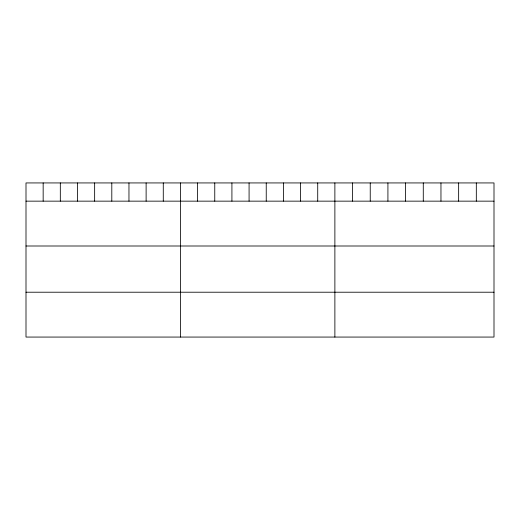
<?xml version="1.0" encoding="UTF-8"?>
<svg xmlns="http://www.w3.org/2000/svg" width="520" height="520" viewBox="0 0 520 520"><rect width="100%" height="100%" fill="white"/><g stroke="black" fill="none" stroke-linecap="round" stroke-linejoin="round"><path stroke-width="0.78" d="M494 201.149L494 337.064L26 337.064L26 182.936L494 182.936L494 201.149L26 201.149M26 245.999L494 245.999M26 292.214L494 292.214M476.32 182.936L476.32 201.149M458.64 182.936L458.64 201.149M440.96 182.936L440.96 201.149M423.28 182.936L423.28 201.149M405.6 182.936L405.6 201.149M387.92 182.936L387.92 201.149M370.24 182.936L370.24 201.149M352.56 182.936L352.56 201.149M334.88 182.936L334.88 337.064M317.72 182.936L317.72 201.149M300.56 182.936L300.56 201.149M283.4 182.936L283.4 201.149M266.24 182.936L266.24 201.149M249.08 182.936L249.08 201.149M231.92 182.936L231.92 201.149M214.76 182.936L214.76 201.149M197.6 182.936L197.6 201.149M180.44 182.936L180.44 337.064M163.28 182.936L163.28 201.149M146.12 182.936L146.12 201.149M128.96 182.936L128.96 201.149M111.8 182.936L111.8 201.149M94.64 182.936L94.64 201.149M77.48 182.936L77.48 201.149M60.32 182.936L60.32 201.149M43.16 182.936L43.16 201.149"/></g></svg>
